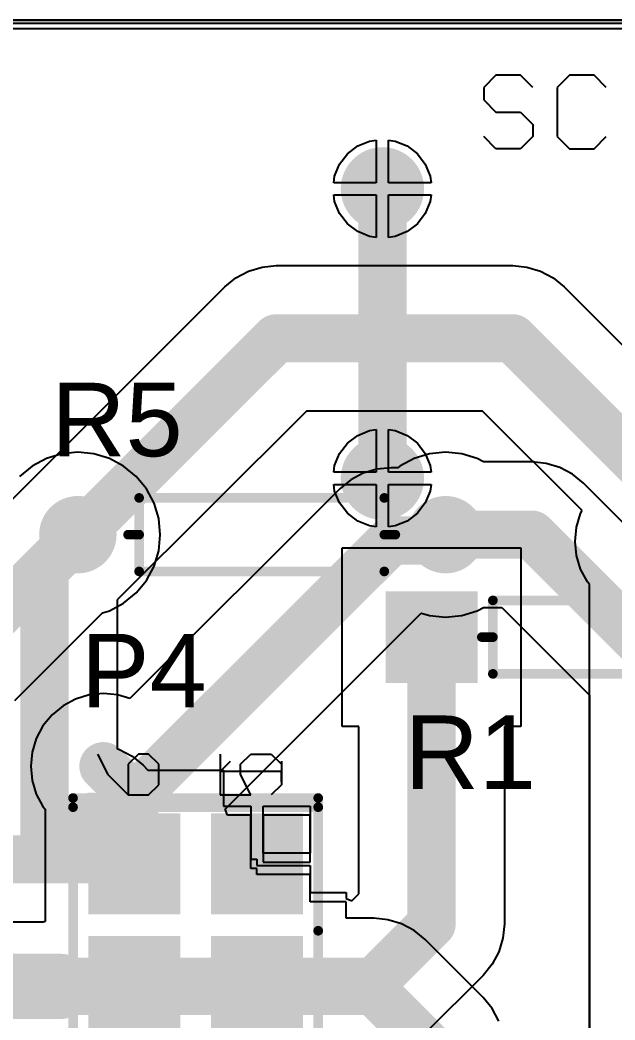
# Model space of a CAD drawing. Header units: millimetres. Extents: x 2180 to 2282, y 1158 to 1302.
# Drawn here: x 2191.41 to 2203.74, y 1176.85 to 1197.58 of the extents above; entities that cross this region are included whole.
import ezdxf

# ---------------------------------------------------------------- set-up
doc = ezdxf.new("R2010")
doc.units = ezdxf.units.MM
for name, color, linetype in [('1', 7, 'Continuous'), ('BottomLayer', 5, 'Continuous'), ('BottomSolder', 6, 'Continuous'), ('MultiLayer', 9, 'Continuous'), ('PadHoleLayer', 156, 'Continuous'), ('TopLayer', 1, 'Continuous'), ('TopOverlay', 40, 'Continuous'), ('TopSolder', 216, 'Continuous')]:
    doc.layers.add(name, color=color, linetype=linetype)
doc.styles.get("Standard").update_dxf_attribs({"font": 'arial.ttf'})

# ---------------------------------------------------------------- blocks, each defined once
blk = doc.blocks.new('HDR2X3_8')
at = {"layer": 'BottomLayer'}
for points in [[(-0.85, 1.69), (0.85, 1.69), (-0.85, 3.39), (0.85, 3.39)], [(1.69, 1.69), (3.39, 1.69), (1.69, 3.39), (3.39, 3.39)], [(4.23, 1.69), (5.93, 1.69), (4.23, 3.39), (5.93, 3.39)], [(-0.85, -0.85), (0.85, -0.85), (-0.85, 0.85), (0.85, 0.85)], [(1.69, -0.85), (3.39, -0.85), (1.69, 0.85), (3.39, 0.85)], [(4.23, -0.85), (5.93, -0.85), (4.23, 0.85), (5.93, 0.85)]]:
    blk.add_solid(points, dxfattribs=at)
at = {"layer": 'BottomSolder'}
for points in [[(-0.952, 1.588), (0.952, 1.588), (-0.952, 3.492), (0.952, 3.492)], [(1.588, 1.588), (3.492, 1.588), (1.588, 3.492), (3.492, 3.492)], [(4.128, 1.588), (6.032, 1.588), (4.128, 3.492), (6.032, 3.492)], [(-0.952, -0.952), (0.952, -0.952), (-0.952, 0.952), (0.952, 0.952)], [(1.588, -0.952), (3.492, -0.952), (1.588, 0.952), (3.492, 0.952)], [(4.128, -0.952), (6.032, -0.952), (4.128, 0.952), (6.032, 0.952)]]:
    blk.add_solid(points, dxfattribs=at)
at = {"layer": 'MultiLayer'}
for points in [[(-0.85, 1.69), (0.85, 1.69), (-0.85, 3.39), (0.85, 3.39)], [(1.69, 1.69), (3.39, 1.69), (1.69, 3.39), (3.39, 3.39)], [(4.23, 1.69), (5.93, 1.69), (4.23, 3.39), (5.93, 3.39)], [(-0.85, -0.85), (0.85, -0.85), (-0.85, 0.85), (0.85, 0.85)], [(1.69, -0.85), (3.39, -0.85), (1.69, 0.85), (3.39, 0.85)], [(4.23, -0.85), (5.93, -0.85), (4.23, 0.85), (5.93, 0.85)]]:
    blk.add_solid(points, dxfattribs=at)
at = {"layer": 'PadHoleLayer', "const_width": 0.6}
for points in [[(-0.3, 2.54, 1), (0.3, 2.54, 1)], [(2.24, 2.54, 1), (2.84, 2.54, 1)], [(4.78, 2.54, 1), (5.38, 2.54, 1)], [(-0.3, 0, 1), (0.3, 0, 1)], [(2.24, 0, 1), (2.84, 0, 1)], [(4.78, 0, 1), (5.38, 0, 1)]]:
    blk.add_lwpolyline(points, format="xyb", close=True, dxfattribs=at)
at = {"layer": 'TopLayer'}
for points in [[(-0.85, 1.69), (0.85, 1.69), (-0.85, 3.39), (0.85, 3.39)], [(1.69, 1.69), (3.39, 1.69), (1.69, 3.39), (3.39, 3.39)], [(4.23, 1.69), (5.93, 1.69), (4.23, 3.39), (5.93, 3.39)], [(-0.85, -0.85), (0.85, -0.85), (-0.85, 0.85), (0.85, 0.85)], [(1.69, -0.85), (3.39, -0.85), (1.69, 0.85), (3.39, 0.85)], [(4.23, -0.85), (5.93, -0.85), (4.23, 0.85), (5.93, 0.85)]]:
    blk.add_solid(points, dxfattribs=at)
at = {"layer": 'TopOverlay'}
for p, q in [((7.45, 3.302), (7.027, 3.09)), ((7.027, 3.09), (6.604, 2.667)), ((6.604, 2.667), (6.604, 2.244)), ((7.239, 2.667), (6.604, 2.667)), ((7.45, 2.455), (7.239, 2.667)), ((7.45, 2.244), (7.45, 2.455)), ((6.604, 2.244), (6.816, 2.032)), ((7.239, 2.032), (7.45, 2.244)), ((6.816, 2.032), (7.239, 2.032)), ((-1.82, 0.762), (-2.032, 0.55)), ((-1.82, -0.508), (-1.82, 0.762)), ((7.45, 0.762), (6.604, 0.762)), ((6.604, 0.762), (6.604, 0.127)), ((6.604, 0.127), (7.027, 0.338)), ((7.027, 0.338), (7.239, 0.338)), ((7.239, 0.338), (7.45, 0.127)), ((7.45, 0.127), (7.45, -0.296)), ((6.816, -0.508), (6.604, -0.296)), ((7.45, -0.296), (7.239, -0.508)), ((-2.032, -0.508), (-1.609, -0.508)), ((-1.609, -0.508), (-1.82, -0.508)), ((7.239, -0.508), (6.816, -0.508))]:
    blk.add_line(p, q, dxfattribs=at)
at = {"layer": 'TopOverlay', "const_width": 0.2}
for points in [[(-1.27, 3.81), (-1.27, -1.27)], [(-1.27, 3.81), (6.35, 3.81)], [(6.35, 3.81), (6.35, -1.27)], [(-1.27, -1.27), (6.35, -1.27)], [(1.482, -1.27), (6.35, -1.27)]]:
    blk.add_lwpolyline(points, dxfattribs=at)
at = {"layer": 'TopOverlay', "const_width": 0.1}
for points in [[(-1.32, 3.81, 1), (-1.22, 3.81, 1)], [(-1.32, 3.81, 1), (-1.22, 3.81, 1)], [(6.3, 3.81, 1), (6.4, 3.81, 1)], [(6.3, 3.81, 1), (6.4, 3.81, 1)], [(-1.32, -1.27, 1), (-1.22, -1.27, 1)], [(-1.32, -1.27, 1), (-1.22, -1.27, 1)], [(1.432, -1.27, 1), (1.532, -1.27, 1)], [(6.3, -1.27, 1), (6.4, -1.27, 1)], [(6.3, -1.27, 1), (6.4, -1.27, 1)], [(6.3, -1.27, 1), (6.4, -1.27, 1)]]:
    blk.add_lwpolyline(points, format="xyb", close=True, dxfattribs=at)
at = {"layer": 'TopSolder'}
for points in [[(-0.952, 1.588), (0.952, 1.588), (-0.952, 3.492), (0.952, 3.492)], [(1.588, 1.588), (3.492, 1.588), (1.588, 3.492), (3.492, 3.492)], [(4.128, 1.588), (6.032, 1.588), (4.128, 3.492), (6.032, 3.492)], [(-0.952, -0.952), (0.952, -0.952), (-0.952, 0.952), (0.952, 0.952)], [(1.588, -0.952), (3.492, -0.952), (1.588, 0.952), (3.492, 0.952)], [(4.128, -0.952), (6.032, -0.952), (4.128, 0.952), (6.032, 0.952)]]:
    blk.add_solid(points, dxfattribs=at)
blk = doc.blocks.new('AXIAL_0_3_18')
at = {"layer": 'BottomLayer', "const_width": 0.7}
for points in [[(-4.16, 0, 1), (-3.46, 0, 1)], [(3.46, 0, 1), (4.16, 0, 1)]]:
    blk.add_lwpolyline(points, format="xyb", close=True, dxfattribs=at)
at = {"layer": 'BottomSolder', "const_width": 0.802}
for points in [[(-4.211, 0, 1), (-3.409, 0, 1)], [(3.409, 0, 1), (4.211, 0, 1)]]:
    blk.add_lwpolyline(points, format="xyb", close=True, dxfattribs=at)
at = {"layer": 'MultiLayer', "const_width": 0.7}
for points in [[(-4.16, 0, 1), (-3.46, 0, 1)], [(3.46, 0, 1), (4.16, 0, 1)]]:
    blk.add_lwpolyline(points, format="xyb", close=True, dxfattribs=at)
at = {"layer": 'PadHoleLayer', "const_width": 0.425}
for points in [[(-4.023, 0, 1), (-3.598, 0, 1)], [(3.597, 0, 1), (4.022, 0, 1)]]:
    blk.add_lwpolyline(points, format="xyb", close=True, dxfattribs=at)
at = {"layer": 'TopLayer', "const_width": 0.7}
for points in [[(-4.16, 0, 1), (-3.46, 0, 1)], [(3.46, 0, 1), (4.16, 0, 1)]]:
    blk.add_lwpolyline(points, format="xyb", close=True, dxfattribs=at)
at = {"layer": 'TopOverlay', "const_width": 0.2}
for points in [[(2.54, 0.762), (-2.54, 0.762)], [(-2.54, 0.762), (-2.54, -0.762)], [(2.54, 0.762), (2.54, 0)], [(-2.54, 0), (-2.769, 0)], [(2.54, 0), (2.54, -0.762)], [(2.769, 0), (2.54, 0)], [(2.54, -0.762), (-2.54, -0.762)]]:
    blk.add_lwpolyline(points, dxfattribs=at)
at = {"layer": 'TopOverlay', "const_width": 0.1}
for points in [[(-2.59, 0.762, 1), (-2.49, 0.762, 1)], [(-2.59, 0.762, 1), (-2.49, 0.762, 1)], [(2.49, 0.762, 1), (2.59, 0.762, 1)], [(2.49, 0.762, 1), (2.59, 0.762, 1)], [(-2.819, 0, 1), (-2.719, 0, 1)], [(-2.59, 0, 1), (-2.49, 0, 1)], [(2.49, 0, 1), (2.59, 0, 1)], [(2.49, 0, 1), (2.59, 0, 1)], [(2.49, 0, 1), (2.59, 0, 1)], [(2.719, 0, 1), (2.819, 0, 1)], [(-2.59, -0.762, 1), (-2.49, -0.762, 1)], [(-2.59, -0.762, 1), (-2.49, -0.762, 1)], [(2.49, -0.762, 1), (2.59, -0.762, 1)], [(2.49, -0.762, 1), (2.59, -0.762, 1)]]:
    blk.add_lwpolyline(points, format="xyb", close=True, dxfattribs=at)
at = {"layer": 'TopSolder', "const_width": 0.802}
for points in [[(-4.211, 0, 1), (-3.409, 0, 1)], [(3.409, 0, 1), (4.211, 0, 1)]]:
    blk.add_lwpolyline(points, format="xyb", close=True, dxfattribs=at)
blk = doc.blocks.new('AXIAL_0_3_11')
at = {"layer": 'BottomLayer'}
for points in [[(-4.66, -0.85), (-2.96, -0.85), (-4.66, 0.85), (-2.96, 0.85)], [(2.96, -0.85), (4.66, -0.85), (2.96, 0.85), (4.66, 0.85)]]:
    blk.add_solid(points, dxfattribs=at)
at = {"layer": 'BottomSolder'}
for points in [[(-4.762, -0.952), (-2.858, -0.952), (-4.762, 0.952), (-2.858, 0.952)], [(2.858, -0.952), (4.762, -0.952), (2.858, 0.952), (4.762, 0.952)]]:
    blk.add_solid(points, dxfattribs=at)
at = {"layer": 'MultiLayer'}
for points in [[(-4.66, -0.85), (-2.96, -0.85), (-4.66, 0.85), (-2.96, 0.85)], [(2.96, -0.85), (4.66, -0.85), (2.96, 0.85), (4.66, 0.85)]]:
    blk.add_solid(points, dxfattribs=at)
at = {"layer": 'PadHoleLayer', "const_width": 0.6}
for points in [[(-4.11, 0, 1), (-3.51, 0, 1)], [(3.51, 0, 1), (4.11, 0, 1)]]:
    blk.add_lwpolyline(points, format="xyb", close=True, dxfattribs=at)
at = {"layer": 'TopLayer'}
for points in [[(-4.66, -0.85), (-2.96, -0.85), (-4.66, 0.85), (-2.96, 0.85)], [(2.96, -0.85), (4.66, -0.85), (2.96, 0.85), (4.66, 0.85)]]:
    blk.add_solid(points, dxfattribs=at)
at = {"layer": 'TopOverlay', "const_width": 0.2}
for points in [[(2.54, 0.762), (-2.54, 0.762)], [(-2.54, 0.762), (-2.54, -0.762)], [(2.54, 0.762), (2.54, 0)], [(-2.54, 0), (-2.769, 0)], [(2.54, 0), (2.54, -0.762)], [(2.769, 0), (2.54, 0)], [(2.54, -0.762), (-2.54, -0.762)]]:
    blk.add_lwpolyline(points, dxfattribs=at)
at = {"layer": 'TopOverlay', "const_width": 0.1}
for points in [[(-2.59, 0.762, 1), (-2.49, 0.762, 1)], [(-2.59, 0.762, 1), (-2.49, 0.762, 1)], [(2.49, 0.762, 1), (2.59, 0.762, 1)], [(2.49, 0.762, 1), (2.59, 0.762, 1)], [(-2.819, 0, 1), (-2.719, 0, 1)], [(-2.59, 0, 1), (-2.49, 0, 1)], [(2.49, 0, 1), (2.59, 0, 1)], [(2.49, 0, 1), (2.59, 0, 1)], [(2.49, 0, 1), (2.59, 0, 1)], [(2.719, 0, 1), (2.819, 0, 1)], [(-2.59, -0.762, 1), (-2.49, -0.762, 1)], [(-2.59, -0.762, 1), (-2.49, -0.762, 1)], [(2.49, -0.762, 1), (2.59, -0.762, 1)], [(2.49, -0.762, 1), (2.59, -0.762, 1)]]:
    blk.add_lwpolyline(points, format="xyb", close=True, dxfattribs=at)
at = {"layer": 'TopSolder'}
for points in [[(-4.762, -0.952), (-2.858, -0.952), (-4.762, 0.952), (-2.858, 0.952)], [(2.858, -0.952), (4.762, -0.952), (2.858, 0.952), (4.762, 0.952)]]:
    blk.add_solid(points, dxfattribs=at)

msp = doc.modelspace()

# ---------------------------------------------------------------- linework, layer by layer
for p, q in [((2180.423, 1197.582), (2282.423, 1197.582)), ((2180.423, 1197.582), (2282.423, 1197.582)), ((2282.423, 1197.512), (2180.423, 1197.512))]:
    msp.add_line(p, q)
at = {"layer": '1'}
for p, q in [((2225.323, 1197.582), (2180.423, 1197.582)), ((2180.423, 1197.582), (2282.423, 1197.582)), ((2225.323, 1197.582), (2180.423, 1197.582)), ((2180.423, 1197.582), (2282.423, 1197.582)), ((2198.411, 1194.97), (2198.658, 1195.072)), ((2198.658, 1195.072), (2198.796, 1195.09)), ((2198.796, 1195.09), (2198.796, 1194.209)), ((2199.05, 1195.09), (2199.189, 1195.072)), ((2199.05, 1194.209), (2199.05, 1195.09)), ((2199.189, 1195.072), (2199.436, 1194.97)), ((2198.036, 1194.595), (2198.199, 1194.807)), ((2198.199, 1194.807), (2198.411, 1194.97)), ((2199.436, 1194.97), (2199.648, 1194.807)), ((2199.648, 1194.807), (2199.811, 1194.595)), ((2197.933, 1194.347), (2198.036, 1194.595)), ((2199.811, 1194.595), (2199.913, 1194.347)), ((2197.915, 1194.209), (2197.933, 1194.347)), ((2198.796, 1194.209), (2197.915, 1194.209)), ((2199.931, 1194.209), (2199.05, 1194.209)), ((2199.913, 1194.347), (2199.931, 1194.209)), ((2197.915, 1193.955), (2198.796, 1193.955)), ((2197.933, 1193.817), (2197.915, 1193.955)), ((2198.036, 1193.57), (2197.933, 1193.817)), ((2198.796, 1193.955), (2198.796, 1193.074)), ((2199.05, 1193.955), (2199.931, 1193.955)), ((2199.05, 1193.074), (2199.05, 1193.955)), ((2199.913, 1193.817), (2199.811, 1193.57)), ((2199.931, 1193.955), (2199.913, 1193.817)), ((2198.199, 1193.358), (2198.036, 1193.57)), ((2199.811, 1193.57), (2199.648, 1193.358)), ((2198.411, 1193.195), (2198.199, 1193.358)), ((2199.648, 1193.358), (2199.436, 1193.195)), ((2198.658, 1193.092), (2198.411, 1193.195)), ((2199.436, 1193.195), (2199.189, 1193.092)), ((2198.796, 1193.074), (2198.658, 1193.092)), ((2199.189, 1193.092), (2199.05, 1193.074)), ((2195.886, 1192.235), (2196.147, 1192.375)), ((2196.147, 1192.375), (2196.429, 1192.46)), ((2196.429, 1192.46), (2196.723, 1192.489)), ((2196.723, 1192.489), (2201.623, 1192.489)), ((2201.623, 1192.489), (2201.917, 1192.46)), ((2201.917, 1192.46), (2202.2, 1192.375)), ((2202.2, 1192.375), (2202.461, 1192.235)), ((2195.658, 1192.048), (2195.886, 1192.235)), ((2202.461, 1192.235), (2202.689, 1192.048)), ((2190.858, 1187.248), (2195.658, 1192.048)), ((2195.658, 1192.048), (2195.658, 1192.048)), ((2202.689, 1192.048), (2205.789, 1188.948)), ((2197.348, 1189.475), (2193.431, 1185.558)), ((2200.999, 1189.475), (2197.348, 1189.475)), ((2203.064, 1187.41), (2200.999, 1189.475)), ((2198.411, 1188.97), (2198.658, 1189.072)), ((2198.658, 1189.072), (2198.796, 1189.09)), ((2198.796, 1189.09), (2198.796, 1188.209)), ((2199.05, 1189.09), (2199.189, 1189.072)), ((2199.05, 1188.209), (2199.05, 1189.09)), ((2199.189, 1189.072), (2199.436, 1188.97)), ((2198.036, 1188.595), (2198.199, 1188.807)), ((2198.199, 1188.807), (2198.411, 1188.97)), ((2199.436, 1188.97), (2199.648, 1188.807)), ((2199.648, 1188.807), (2199.811, 1188.595)), ((2197.933, 1188.347), (2198.036, 1188.595)), ((2199.811, 1188.595), (2199.913, 1188.347)), ((2197.915, 1188.209), (2197.933, 1188.347)), ((2198.796, 1188.209), (2197.915, 1188.209)), ((2199.931, 1188.209), (2199.05, 1188.209)), ((2199.913, 1188.347), (2199.931, 1188.209)), ((2197.915, 1187.955), (2198.796, 1187.955)), ((2197.933, 1187.817), (2197.915, 1187.955)), ((2198.796, 1187.955), (2198.796, 1187.074)), ((2199.05, 1187.955), (2199.931, 1187.955)), ((2199.05, 1187.074), (2199.05, 1187.955)), ((2199.931, 1187.955), (2199.913, 1187.817)), ((2198.036, 1187.57), (2197.933, 1187.817)), ((2199.913, 1187.817), (2199.811, 1187.57)), ((2198.199, 1187.358), (2198.036, 1187.57)), ((2199.811, 1187.57), (2199.648, 1187.358)), ((2198.411, 1187.195), (2198.199, 1187.358)), ((2199.648, 1187.358), (2199.436, 1187.195)), ((2202.945, 1187.066), (2203.031, 1187.349)), ((2203.031, 1187.349), (2203.064, 1187.41)), ((2198.658, 1187.092), (2198.411, 1187.195)), ((2199.436, 1187.195), (2199.189, 1187.092)), ((2198.796, 1187.074), (2198.658, 1187.092)), ((2199.189, 1187.092), (2199.05, 1187.074)), ((2202.916, 1186.772), (2202.945, 1187.066)), ((2202.945, 1186.478), (2202.916, 1186.772)), ((2198.093, 1186.638), (2201.793, 1186.638)), ((2198.093, 1182.938), (2198.093, 1186.638)), ((2201.793, 1186.638), (2201.793, 1182.938)), ((2203.031, 1186.195), (2202.945, 1186.478)), ((2203.17, 1185.935), (2203.031, 1186.195)), ((2203.216, 1185.879), (2203.17, 1185.935)), ((2203.216, 1171.507), (2203.216, 1185.879)), ((2193.431, 1185.558), (2193.431, 1182.471)), ((2198.436, 1182.938), (2198.093, 1182.938)), ((2198.436, 1179.467), (2198.436, 1182.938)), ((2201.451, 1182.938), (2201.451, 1178.842)), ((2201.793, 1182.938), (2201.451, 1182.938)), ((2193.431, 1182.471), (2193.478, 1182.457)), ((2193.478, 1182.457), (2193.739, 1182.317)), ((2193.739, 1182.317), (2193.967, 1182.13)), ((2193.967, 1182.13), (2194.065, 1182.032)), ((2194.065, 1182.032), (2195.633, 1182.032)), ((2195.633, 1182.032), (2195.633, 1181.286)), ((2195.633, 1181.286), (2196.196, 1181.286)), ((2196.196, 1181.286), (2196.196, 1180.182)), ((2196.45, 1181.286), (2197.427, 1181.286)), ((2196.45, 1180.309), (2196.45, 1181.286)), ((2197.427, 1181.286), (2197.427, 1180.309)), ((2197.427, 1180.309), (2196.45, 1180.309)), ((2196.196, 1180.182), (2196.323, 1180.182)), ((2196.323, 1180.182), (2196.323, 1180.055)), ((2196.323, 1180.055), (2197.427, 1180.055)), ((2197.427, 1180.055), (2197.427, 1179.492)), ((2197.427, 1179.492), (2198.173, 1179.492)), ((2198.173, 1179.492), (2198.173, 1179.37)), ((2198.291, 1179.321), (2198.436, 1179.467)), ((2198.173, 1179.37), (2198.291, 1179.321)), ((2201.451, 1178.842), (2201.422, 1178.548)), ((2201.422, 1178.548), (2201.336, 1178.265)), ((2201.336, 1178.265), (2201.197, 1178.005)), ((2201.197, 1178.005), (2201.009, 1177.776)), ((2201.009, 1177.776), (2199.809, 1176.576))]:
    msp.add_line(p, q, dxfattribs=at)
for points, const_width in [([(2198.492, 1194.082, -1), (2199.355, 1194.082, -1)], 0.864), ([(2198.492, 1194.082, -1), (2199.355, 1194.082, -1)], 0.864), ([(2198.542, 1194.082, -1), (2199.304, 1194.082, -1)], 0.762), ([(2198.542, 1194.082, -1), (2199.304, 1194.082, -1)], 0.762), ([(2198.542, 1194.082, -1), (2199.304, 1194.082, -1)], 0.762), ([(2198.673, 1194.082, -1), (2199.173, 1194.082, -1)], 0.5), ([(2198.733, 1194.082, -1), (2199.114, 1194.082, -1)], 0.381), ([(2196.473, 1190.982, -1), (2196.973, 1190.982, -1)], 0.5), ([(2196.473, 1190.982, -1), (2196.973, 1190.982, -1)], 0.5), ([(2201.373, 1190.982, -1), (2201.873, 1190.982, -1)], 0.5), ([(2201.373, 1190.982, -1), (2201.873, 1190.982, -1)], 0.5), ([(2198.492, 1188.082, -1), (2199.355, 1188.082, -1)], 0.864), ([(2198.492, 1188.082, -1), (2199.355, 1188.082, -1)], 0.864), ([(2198.542, 1188.082, -1), (2199.304, 1188.082, -1)], 0.762), ([(2198.542, 1188.082, -1), (2199.304, 1188.082, -1)], 0.762), ([(2198.542, 1188.082, -1), (2199.304, 1188.082, -1)], 0.762), ([(2198.673, 1188.082, -1), (2199.173, 1188.082, -1)], 0.5), ([(2198.733, 1188.082, -1), (2199.114, 1188.082, -1)], 0.381), ([(2191.673, 1186.182, -1), (2192.173, 1186.182, -1)], 0.5), ([(2191.673, 1186.182, -1), (2192.173, 1186.182, -1)], 0.5), ([(2199.693, 1184.788, -1), (2200.193, 1184.788, -1)], 0.5), ([(2192.651, 1181.064, -1), (2193.151, 1181.064, -1)], 0.5), ([(2191.673, 1180.182, -1), (2192.173, 1180.182, -1)], 0.5), ([(2191.673, 1180.182, -1), (2192.173, 1180.182, -1)], 0.5), ([(2191.673, 1180.182, -1), (2192.173, 1180.182, -1)], 0.5), ([(2193.533, 1180.182, -1), (2194.033, 1180.182, -1)], 0.5), ([(2193.533, 1180.182, -1), (2194.033, 1180.182, -1)], 0.5), ([(2199.693, 1178.842, -1), (2200.193, 1178.842, -1)], 0.5), ([(2199.693, 1178.842, -1), (2200.193, 1178.842, -1)], 0.5), ([(2192.024, 1177.722, -1), (2192.524, 1177.722, -1)], 0.5), ([(2192.024, 1177.722, -1), (2192.524, 1177.722, -1)], 0.5), ([(2192.104, 1177.642, -1), (2192.604, 1177.642, -1)], 0.5), ([(2192.104, 1177.642, -1), (2192.604, 1177.642, -1)], 0.5), ([(2193.533, 1177.642, -1), (2194.033, 1177.642, -1)], 0.5), ([(2193.533, 1177.642, -1), (2194.033, 1177.642, -1)], 0.5), ([(2196.073, 1177.642, -1), (2196.573, 1177.642, -1)], 0.5), ([(2196.073, 1177.642, -1), (2196.573, 1177.642, -1)], 0.5), ([(2198.493, 1177.642, -1), (2198.993, 1177.642, -1)], 0.5), ([(2198.493, 1177.642, -1), (2198.993, 1177.642, -1)], 0.5)]:
    msp.add_lwpolyline(points, format="xyb", close=True, dxfattribs=dict(at, const_width=const_width))
at = {"layer": '1', "const_width": 1}
for points in [[(2198.923, 1194.082), (2198.923, 1188.082)], [(2191.923, 1186.182), (2196.723, 1190.982)], [(2196.723, 1190.982), (2201.623, 1190.982)], [(2201.623, 1190.982), (2204.723, 1187.882)], [(2191.923, 1186.182), (2191.923, 1180.182)], [(2199.943, 1184.788), (2199.943, 1178.842)], [(2192.901, 1181.064), (2193.783, 1180.182)], [(2187.803, 1180.182), (2191.923, 1180.182)], [(2191.923, 1180.182), (2193.783, 1180.182)], [(2198.743, 1177.642), (2199.943, 1178.842)], [(2187.723, 1177.722), (2192.274, 1177.722)], [(2192.274, 1177.722), (2192.354, 1177.642)], [(2192.354, 1177.642), (2193.783, 1177.642)], [(2193.783, 1177.642), (2196.323, 1177.642)], [(2196.323, 1177.642), (2198.743, 1177.642)]]:
    msp.add_lwpolyline(points, dxfattribs=at)
at = {"layer": 'BottomLayer'}
for p, q in [((2225.323, 1197.582), (2180.423, 1197.582)), ((2225.323, 1197.582), (2180.423, 1197.582)), ((2180.423, 1197.405), (2214.323, 1197.405)), ((2198.411, 1194.97), (2198.658, 1195.072)), ((2198.658, 1195.072), (2198.796, 1195.09)), ((2198.796, 1195.09), (2198.796, 1194.209)), ((2199.05, 1194.209), (2199.05, 1195.09)), ((2199.05, 1195.09), (2199.189, 1195.072)), ((2199.189, 1195.072), (2199.436, 1194.97)), ((2198.036, 1194.595), (2198.199, 1194.807)), ((2198.199, 1194.807), (2198.411, 1194.97)), ((2199.436, 1194.97), (2199.648, 1194.807)), ((2199.648, 1194.807), (2199.811, 1194.595)), ((2197.933, 1194.347), (2198.036, 1194.595)), ((2199.811, 1194.595), (2199.913, 1194.347)), ((2197.915, 1194.209), (2197.933, 1194.347)), ((2198.796, 1194.209), (2197.915, 1194.209)), ((2199.931, 1194.209), (2199.05, 1194.209)), ((2199.913, 1194.347), (2199.931, 1194.209)), ((2197.933, 1193.817), (2197.915, 1193.955)), ((2197.915, 1193.955), (2198.796, 1193.955)), ((2198.036, 1193.57), (2197.933, 1193.817)), ((2198.796, 1193.955), (2198.796, 1193.074)), ((2199.05, 1193.074), (2199.05, 1193.955)), ((2199.05, 1193.955), (2199.931, 1193.955)), ((2199.913, 1193.817), (2199.811, 1193.57)), ((2199.931, 1193.955), (2199.913, 1193.817)), ((2198.199, 1193.358), (2198.036, 1193.57)), ((2199.811, 1193.57), (2199.648, 1193.358)), ((2198.411, 1193.195), (2198.199, 1193.358)), ((2199.648, 1193.358), (2199.436, 1193.195)), ((2198.658, 1193.092), (2198.411, 1193.195)), ((2199.436, 1193.195), (2199.189, 1193.092)), ((2198.796, 1193.074), (2198.658, 1193.092)), ((2199.189, 1193.092), (2199.05, 1193.074)), ((2195.886, 1192.235), (2196.147, 1192.375)), ((2196.147, 1192.375), (2196.429, 1192.46)), ((2196.429, 1192.46), (2196.723, 1192.489)), ((2196.723, 1192.489), (2201.623, 1192.489)), ((2201.623, 1192.489), (2201.917, 1192.46)), ((2201.917, 1192.46), (2202.2, 1192.375)), ((2202.2, 1192.375), (2202.461, 1192.235)), ((2195.658, 1192.048), (2195.886, 1192.235)), ((2202.461, 1192.235), (2202.689, 1192.048)), ((2190.858, 1187.248), (2195.658, 1192.048)), ((2195.658, 1192.048), (2195.658, 1192.048)), ((2202.689, 1192.048), (2205.789, 1188.948)), ((2197.348, 1189.475), (2193.431, 1185.558)), ((2200.999, 1189.475), (2197.348, 1189.475)), ((2203.064, 1187.41), (2200.999, 1189.475)), ((2198.411, 1188.97), (2198.658, 1189.072)), ((2198.658, 1189.072), (2198.796, 1189.09)), ((2198.796, 1189.09), (2198.796, 1188.209)), ((2199.05, 1188.209), (2199.05, 1189.09)), ((2199.05, 1189.09), (2199.189, 1189.072)), ((2199.189, 1189.072), (2199.436, 1188.97)), ((2198.036, 1188.595), (2198.199, 1188.807)), ((2198.199, 1188.807), (2198.411, 1188.97)), ((2199.436, 1188.97), (2199.648, 1188.807)), ((2199.648, 1188.807), (2199.811, 1188.595)), ((2192.28, 1188.587), (2191.96, 1188.49)), ((2192.613, 1188.62), (2192.28, 1188.587)), ((2192.947, 1188.587), (2192.613, 1188.62)), ((2193.267, 1188.49), (2192.947, 1188.587)), ((2197.933, 1188.347), (2198.036, 1188.595)), ((2199.9, 1188.587), (2199.58, 1188.49)), ((2199.811, 1188.595), (2199.913, 1188.347)), ((2200.233, 1188.62), (2199.9, 1188.587)), ((2200.567, 1188.587), (2200.233, 1188.62)), ((2200.887, 1188.49), (2200.567, 1188.587)), ((2191.96, 1188.49), (2191.664, 1188.332)), ((2193.562, 1188.332), (2193.267, 1188.49)), ((2199.58, 1188.49), (2199.284, 1188.332)), ((2201.02, 1188.419), (2200.887, 1188.49)), ((2202.023, 1188.419), (2201.02, 1188.419)), ((2202.317, 1188.39), (2202.023, 1188.419)), ((2202.6, 1188.304), (2202.317, 1188.39)), ((2191.664, 1188.332), (2191.405, 1188.12)), ((2193.821, 1188.12), (2193.562, 1188.332)), ((2197.915, 1188.209), (2197.933, 1188.347)), ((2198.796, 1188.209), (2197.915, 1188.209)), ((2198.528, 1188.185), (2198.267, 1188.046)), ((2198.811, 1188.271), (2198.528, 1188.185)), ((2199.105, 1188.3), (2198.811, 1188.271)), ((2199.931, 1188.209), (2199.05, 1188.209)), ((2199.246, 1188.3), (2199.105, 1188.3)), ((2199.284, 1188.332), (2199.246, 1188.3)), ((2199.913, 1188.347), (2199.931, 1188.209)), ((2202.861, 1188.165), (2202.6, 1188.304)), ((2203.089, 1187.977), (2202.861, 1188.165)), ((2194.034, 1187.861), (2193.821, 1188.12)), ((2197.933, 1187.817), (2197.915, 1187.955)), ((2197.915, 1187.955), (2198.796, 1187.955)), ((2198.267, 1188.046), (2198.039, 1187.859)), ((2198.796, 1187.955), (2198.796, 1187.074)), ((2199.05, 1187.074), (2199.05, 1187.955)), ((2199.05, 1187.955), (2199.931, 1187.955)), ((2199.931, 1187.955), (2199.913, 1187.817)), ((2205.789, 1185.277), (2203.089, 1187.977)), ((2198.039, 1187.859), (2193.693, 1183.513)), ((2194.192, 1187.565), (2194.034, 1187.861)), ((2198.036, 1187.57), (2197.933, 1187.817)), ((2199.913, 1187.817), (2199.811, 1187.57)), ((2194.289, 1187.245), (2194.192, 1187.565)), ((2198.199, 1187.358), (2198.036, 1187.57)), ((2199.811, 1187.57), (2199.648, 1187.358)), ((2198.411, 1187.195), (2198.199, 1187.358)), ((2199.648, 1187.358), (2199.436, 1187.195)), ((2202.945, 1187.066), (2203.031, 1187.349)), ((2203.031, 1187.349), (2203.064, 1187.41)), ((2194.322, 1186.912), (2194.289, 1187.245)), ((2198.658, 1187.092), (2198.411, 1187.195)), ((2199.436, 1187.195), (2199.189, 1187.092)), ((2198.796, 1187.074), (2198.658, 1187.092)), ((2199.189, 1187.092), (2199.05, 1187.074)), ((2202.916, 1186.772), (2202.945, 1187.066)), ((2194.289, 1186.578), (2194.322, 1186.912)), ((2202.945, 1186.478), (2202.916, 1186.772)), ((2194.192, 1186.258), (2194.289, 1186.578)), ((2198.093, 1182.938), (2198.093, 1186.638)), ((2198.093, 1186.638), (2201.793, 1186.638)), ((2201.793, 1186.638), (2201.793, 1182.938)), ((2203.031, 1186.195), (2202.945, 1186.478)), ((2194.034, 1185.963), (2194.192, 1186.258)), ((2203.17, 1185.935), (2203.031, 1186.195)), ((2193.821, 1185.704), (2194.034, 1185.963)), ((2203.216, 1185.879), (2203.17, 1185.935)), ((2203.216, 1171.507), (2203.216, 1185.879)), ((2193.562, 1185.491), (2193.821, 1185.704)), ((2193.267, 1185.333), (2193.562, 1185.491)), ((2193.431, 1185.558), (2193.431, 1182.471)), ((2191.309, 1183.476), (2193.123, 1185.29)), ((2193.123, 1185.29), (2193.267, 1185.333)), ((2195.666, 1181.223), (2199.729, 1185.286)), ((2199.729, 1185.286), (2199.737, 1185.286)), ((2199.737, 1185.286), (2199.9, 1185.236)), ((2200.567, 1185.236), (2200.887, 1185.333)), ((2200.887, 1185.333), (2201.02, 1185.404)), ((2201.02, 1185.404), (2201.399, 1185.404)), ((2201.399, 1185.404), (2203.216, 1183.587)), ((2199.9, 1185.236), (2200.233, 1185.203)), ((2200.233, 1185.203), (2200.567, 1185.236)), ((2193.143, 1183.619), (2192.849, 1183.59)), ((2193.437, 1183.59), (2193.143, 1183.619)), ((2192.567, 1183.504), (2192.306, 1183.365)), ((2192.849, 1183.59), (2192.567, 1183.504)), ((2193.693, 1183.513), (2193.437, 1183.59)), ((2203.216, 1183.587), (2203.216, 1169.215)), ((2192.306, 1183.365), (2192.078, 1183.177)), ((2192.078, 1183.177), (2191.89, 1182.949)), ((2191.89, 1182.949), (2191.751, 1182.688)), ((2198.436, 1182.938), (2198.093, 1182.938)), ((2198.436, 1179.467), (2198.436, 1182.938)), ((2201.793, 1182.938), (2201.451, 1182.938)), ((2201.451, 1182.938), (2201.451, 1178.842)), ((2191.751, 1182.688), (2191.665, 1182.406)), ((2191.665, 1182.406), (2191.636, 1182.112)), ((2193.431, 1182.471), (2193.478, 1182.457)), ((2193.478, 1182.457), (2193.739, 1182.317)), ((2193.739, 1182.317), (2193.967, 1182.13)), ((2191.636, 1182.112), (2191.665, 1181.818)), ((2193.967, 1182.13), (2194.065, 1182.032)), ((2194.065, 1182.032), (2195.633, 1182.032)), ((2195.633, 1182.032), (2195.633, 1181.286)), ((2191.665, 1181.818), (2191.751, 1181.535)), ((2191.751, 1181.535), (2191.89, 1181.274)), ((2191.89, 1181.274), (2191.933, 1181.222)), ((2191.933, 1181.222), (2191.933, 1179.302)), ((2195.633, 1181.286), (2196.196, 1181.286)), ((2195.712, 1181.096), (2195.666, 1181.223)), ((2196.196, 1181.286), (2196.196, 1180.182)), ((2196.45, 1180.309), (2196.45, 1181.286)), ((2196.45, 1181.286), (2197.427, 1181.286)), ((2197.427, 1181.286), (2197.427, 1180.309)), ((2196.196, 1181.096), (2195.712, 1181.096)), ((2196.196, 1179.992), (2196.196, 1181.096)), ((2197.427, 1181.096), (2196.45, 1181.096)), ((2196.45, 1181.096), (2196.45, 1180.119)), ((2197.427, 1180.119), (2197.427, 1181.096)), ((2197.427, 1180.309), (2196.45, 1180.309)), ((2196.196, 1180.182), (2196.323, 1180.182)), ((2196.323, 1180.182), (2196.323, 1180.055)), ((2196.45, 1180.119), (2197.427, 1180.119)), ((2196.323, 1179.992), (2196.196, 1179.992)), ((2196.323, 1180.055), (2197.427, 1180.055)), ((2196.323, 1179.865), (2196.323, 1179.992)), ((2197.427, 1180.055), (2197.427, 1179.492)), ((2197.427, 1179.865), (2196.323, 1179.865)), ((2197.427, 1179.302), (2197.427, 1179.865)), ((2197.427, 1179.492), (2198.173, 1179.492)), ((2198.173, 1179.492), (2198.173, 1179.37)), ((2198.291, 1179.321), (2198.436, 1179.467)), ((2191.933, 1179.302), (2191.933, 1178.892)), ((2198.173, 1179.302), (2197.427, 1179.302)), ((2198.173, 1179.37), (2198.291, 1179.321)), ((2198.173, 1178.959), (2198.173, 1179.302)), ((2191.892, 1178.879), (2189.573, 1178.879)), ((2191.933, 1178.892), (2191.892, 1178.879)), ((2198.743, 1178.959), (2198.173, 1178.959)), ((2199.037, 1178.93), (2198.743, 1178.959)), ((2199.32, 1178.844), (2199.037, 1178.93)), ((2199.581, 1178.705), (2199.32, 1178.844)), ((2201.451, 1178.842), (2201.422, 1178.548)), ((2199.809, 1178.517), (2199.581, 1178.705)), ((2201.009, 1177.317), (2199.809, 1178.517)), ((2201.422, 1178.548), (2201.336, 1178.265)), ((2201.336, 1178.265), (2201.197, 1178.005)), ((2201.197, 1178.005), (2201.009, 1177.776)), ((2201.009, 1177.776), (2199.809, 1176.576)), ((2201.197, 1177.089), (2201.009, 1177.317)), ((2201.336, 1176.828), (2201.197, 1177.089))]:
    msp.add_line(p, q, dxfattribs=at)
for points, const_width in [([(2198.542, 1194.082, -1), (2199.304, 1194.082, -1)], 0.762), ([(2196.473, 1190.982, -1), (2196.973, 1190.982, -1)], 0.5), ([(2196.473, 1190.982, -1), (2196.973, 1190.982, -1)], 0.5), ([(2201.373, 1190.982, -1), (2201.873, 1190.982, -1)], 0.5), ([(2201.373, 1190.982, -1), (2201.873, 1190.982, -1)], 0.5), ([(2198.542, 1188.082, -1), (2199.304, 1188.082, -1)], 0.762), ([(2192.363, 1186.912, 1), (2192.863, 1186.912, 1)], 0.5), ([(2199.983, 1186.912, 1), (2200.483, 1186.912, 1)], 0.5), ([(2201.773, 1186.912, 1), (2202.273, 1186.912, 1)], 0.5), ([(2201.773, 1186.912, 1), (2202.273, 1186.912, 1)], 0.5), ([(2198.855, 1186.793, 1), (2199.355, 1186.793, 1)], 0.5), ([(2198.855, 1186.793, 1), (2199.355, 1186.793, 1)], 0.5), ([(2199.817, 1186.793, 1), (2200.317, 1186.793, 1)], 0.5), ([(2191.673, 1186.182, -1), (2192.173, 1186.182, -1)], 0.5), ([(2191.673, 1186.182, -1), (2192.173, 1186.182, -1)], 0.5), ([(2199.693, 1184.788, -1), (2200.193, 1184.788, -1)], 0.5), ([(2192.893, 1182.112, 1), (2193.393, 1182.112, 1)], 0.5), ([(2193.533, 1181.472, 1), (2194.033, 1181.472, 1)], 0.5), ([(2193.533, 1181.472, 1), (2194.033, 1181.472, 1)], 0.5), ([(2193.533, 1181.472, 1), (2194.033, 1181.472, 1)], 0.5), ([(2192.651, 1181.064, -1), (2193.151, 1181.064, -1)], 0.5), ([(2191.673, 1180.182, -1), (2192.173, 1180.182, -1)], 0.5), ([(2191.673, 1180.182, -1), (2192.173, 1180.182, -1)], 0.5), ([(2191.673, 1180.182, -1), (2192.173, 1180.182, -1)], 0.5), ([(2193.533, 1180.182, -1), (2194.033, 1180.182, -1)], 0.5), ([(2193.533, 1180.182, -1), (2194.033, 1180.182, -1)], 0.5), ([(2193.533, 1179.992, 1), (2194.033, 1179.992, 1)], 0.5), ([(2199.693, 1178.842, -1), (2200.193, 1178.842, -1)], 0.5), ([(2199.693, 1178.842, -1), (2200.193, 1178.842, -1)], 0.5), ([(2192.024, 1177.722, -1), (2192.524, 1177.722, -1)], 0.5), ([(2192.024, 1177.722, -1), (2192.524, 1177.722, -1)], 0.5), ([(2192.104, 1177.642, -1), (2192.604, 1177.642, -1)], 0.5), ([(2192.104, 1177.642, -1), (2192.604, 1177.642, -1)], 0.5), ([(2193.533, 1177.642, -1), (2194.033, 1177.642, -1)], 0.5), ([(2193.533, 1177.642, -1), (2194.033, 1177.642, -1)], 0.5), ([(2196.073, 1177.642, -1), (2196.573, 1177.642, -1)], 0.5), ([(2196.073, 1177.642, -1), (2196.573, 1177.642, -1)], 0.5), ([(2198.493, 1177.642, -1), (2198.993, 1177.642, -1)], 0.5), ([(2198.493, 1177.642, -1), (2198.993, 1177.642, -1)], 0.5), ([(2192.024, 1177.372, 1), (2192.524, 1177.372, 1)], 0.5), ([(2192.024, 1177.372, 1), (2192.524, 1177.372, 1)], 0.5), ([(2192.104, 1177.452, 1), (2192.604, 1177.452, 1)], 0.5), ([(2192.104, 1177.452, 1), (2192.604, 1177.452, 1)], 0.5), ([(2193.533, 1177.452, 1), (2194.033, 1177.452, 1)], 0.5), ([(2193.533, 1177.452, 1), (2194.033, 1177.452, 1)], 0.5), ([(2196.073, 1177.452, 1), (2196.573, 1177.452, 1)], 0.5), ([(2196.073, 1177.452, 1), (2196.573, 1177.452, 1)], 0.5), ([(2198.493, 1177.452, 1), (2198.993, 1177.452, 1)], 0.5), ([(2198.493, 1177.452, 1), (2198.993, 1177.452, 1)], 0.5)]:
    msp.add_lwpolyline(points, format="xyb", close=True, dxfattribs=dict(at, const_width=const_width))
at = {"layer": 'BottomLayer', "const_width": 1}
for points in [[(2191.923, 1186.182), (2196.723, 1190.982)], [(2196.723, 1190.982), (2201.623, 1190.982)], [(2201.623, 1190.982), (2204.723, 1187.882)], [(2190.243, 1184.542), (2192.613, 1186.912)], [(2200.233, 1186.912), (2202.023, 1186.912)], [(2202.023, 1186.912), (2204.723, 1184.212)], [(2193.783, 1181.472), (2199.105, 1186.793)], [(2199.105, 1186.793), (2200.067, 1186.793)], [(2191.923, 1186.182), (2191.923, 1180.182)], [(2199.943, 1184.788), (2199.943, 1178.842)], [(2193.143, 1182.112), (2193.783, 1181.472)], [(2193.783, 1179.992), (2193.783, 1181.472)], [(2192.901, 1181.064), (2193.783, 1180.182)], [(2187.803, 1180.182), (2191.923, 1180.182)], [(2191.923, 1180.182), (2193.783, 1180.182)], [(2198.743, 1177.642), (2199.943, 1178.842)], [(2187.723, 1177.722), (2192.274, 1177.722)], [(2192.274, 1177.722), (2192.354, 1177.642)], [(2192.354, 1177.642), (2193.783, 1177.642)], [(2193.783, 1177.642), (2196.323, 1177.642)], [(2196.323, 1177.642), (2198.743, 1177.642)], [(2187.723, 1177.372), (2192.274, 1177.372)], [(2192.274, 1177.372), (2192.354, 1177.452)], [(2192.354, 1177.452), (2193.783, 1177.452)], [(2193.783, 1177.452), (2196.323, 1177.452)], [(2196.323, 1177.452), (2198.743, 1177.452)], [(2198.743, 1177.452), (2199.943, 1176.252)]]:
    msp.add_lwpolyline(points, dxfattribs=at)
at = {"layer": 'BottomSolder', "const_width": 0.864}
for points in [[(2198.492, 1194.082, -1), (2199.355, 1194.082, -1)], [(2198.492, 1188.082, -1), (2199.355, 1188.082, -1)]]:
    msp.add_lwpolyline(points, format="xyb", close=True, dxfattribs=at)
at = {"layer": 'MultiLayer', "const_width": 0.762}
for points in [[(2198.542, 1194.082, -1), (2199.304, 1194.082, -1)], [(2198.542, 1188.082, -1), (2199.304, 1188.082, -1)]]:
    msp.add_lwpolyline(points, format="xyb", close=True, dxfattribs=at)
at = {"layer": 'PadHoleLayer', "const_width": 0.381}
for points in [[(2198.733, 1194.082, -1), (2199.114, 1194.082, -1)], [(2198.733, 1188.082, -1), (2199.114, 1188.082, -1)]]:
    msp.add_lwpolyline(points, format="xyb", close=True, dxfattribs=at)
at = {"layer": 'TopLayer'}
for points, const_width in [([(2198.542, 1194.082, -1), (2199.304, 1194.082, -1)], 0.762), ([(2198.673, 1194.082, -1), (2199.173, 1194.082, -1)], 0.5), ([(2198.542, 1188.082, -1), (2199.304, 1188.082, -1)], 0.762), ([(2198.673, 1188.082, -1), (2199.173, 1188.082, -1)], 0.5)]:
    msp.add_lwpolyline(points, format="xyb", close=True, dxfattribs=dict(at, const_width=const_width))
at = {"layer": 'TopLayer', "const_width": 1}
msp.add_lwpolyline([(2198.923, 1194.082), (2198.923, 1188.082)], dxfattribs=at)
at = {"layer": 'TopOverlay'}
for p, q in [((2201.277, 1196.435), (2201.023, 1196.181)), ((2201.785, 1196.435), (2201.277, 1196.435)), ((2202.039, 1196.181), (2201.785, 1196.435)), ((2202.801, 1196.435), (2202.547, 1196.181)), ((2203.309, 1196.435), (2202.801, 1196.435)), ((2203.563, 1196.181), (2203.309, 1196.435)), ((2201.023, 1196.181), (2201.023, 1195.927)), ((2202.547, 1196.181), (2202.547, 1195.166)), ((2201.023, 1195.927), (2201.277, 1195.673)), ((2201.277, 1195.673), (2201.785, 1195.673)), ((2201.785, 1195.673), (2202.039, 1195.419)), ((2202.039, 1195.419), (2202.039, 1195.166)), ((2201.277, 1194.912), (2201.023, 1195.166)), ((2202.039, 1195.166), (2201.785, 1194.912)), ((2202.547, 1195.166), (2202.801, 1194.912)), ((2203.309, 1194.912), (2203.563, 1195.166)), ((2201.785, 1194.912), (2201.277, 1194.912)), ((2202.801, 1194.912), (2203.309, 1194.912))]:
    msp.add_line(p, q, dxfattribs=at)
at = {"layer": 'TopSolder', "const_width": 0.864}
for points in [[(2198.492, 1194.082, -1), (2199.355, 1194.082, -1)], [(2198.492, 1188.082, -1), (2199.355, 1188.082, -1)]]:
    msp.add_lwpolyline(points, format="xyb", close=True, dxfattribs=at)

# ---------------------------------------------------------------- block references
for name, p, rotation in [('AXIAL_0_3_18', (2196.423, 1186.912), 180), ('HDR2X3_8', (2196.323, 1174.912), 90)]:
    msp.add_blockref(name, p, dxfattribs=dict(rotation=rotation))
at = {"xscale": -1}
msp.add_blockref('AXIAL_0_3_11', (2203.753, 1184.788), dxfattribs=at)
at = {"xscale": -1, "rotation": 90}
msp.add_blockref('HDR2X3_8', (2196.323, 1180.182), dxfattribs=at)
at = {"layer": '1', "xscale": -1}
msp.add_blockref('AXIAL_0_3_11', (2203.753, 1184.788), dxfattribs=at)
at = {"layer": '1', "xscale": -1, "rotation": 90}
msp.add_blockref('HDR2X3_8', (2196.323, 1180.182), dxfattribs=at)

# ---------------------------------------------------------------- texts
at = {"layer": '1'}
msp.add_text('R1', height=1.524, dxfattribs=at).set_placement((2199.385, 1181.639))
at = {"layer": 'TopOverlay'}
for s, p in [('R5', (2192.064, 1188.537)), ('P4', (2192.678, 1183.332)), ('R1', (2199.385, 1181.639))]:
    msp.add_text(s, height=1.524, dxfattribs=at).set_placement(p)

doc.saveas('drawing.dxf')
